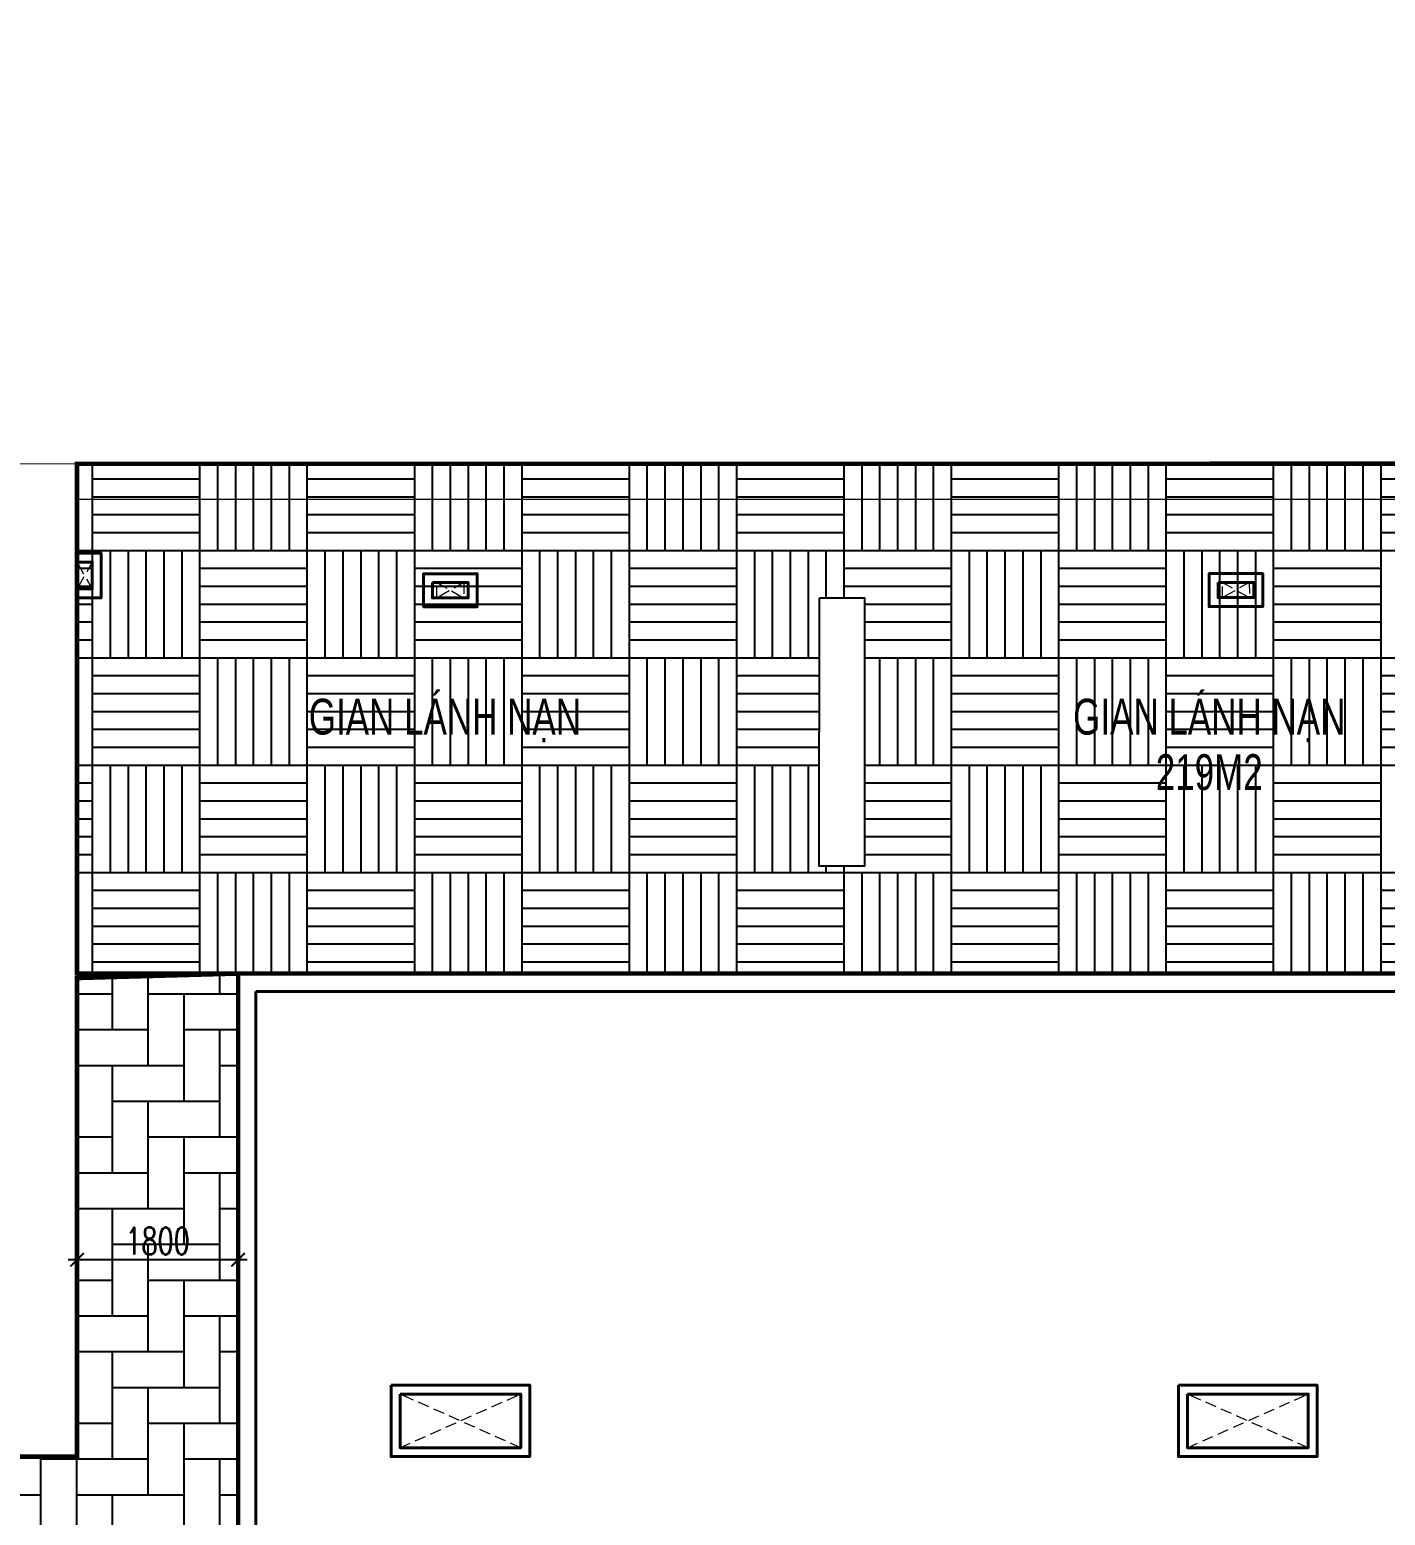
# Model space of a CAD drawing. Header units: millimetres. Extents: x -1307397 to 11565522512, y -626897 to 1138105.
# Drawn here: x 168675 to 183826, y -625 to 15980 of the extents above; entities that cross this region are included whole.
import ezdxf
from ezdxf.enums import TextEntityAlignment as Align

# ---------------------------------------------------------------- set-up
doc = ezdxf.new("R2010")
doc.units = ezdxf.units.MM
doc.header["$MEASUREMENT"] = 0
doc.linetypes.add('HIDDEN', pattern=[0.375, 0.25, -0.125])
doc.linetypes.add('Xref_NT1+NT2_MBDV Cot vach_220729$0$CENTERX2', pattern=[4, 2.5, -0.5, 0.5, -0.5])
for name, color, linetype, lineweight in [('AUDIT_I_220808132811-11', 7, 'Continuous', 9), ('KT-Kich thuoc', 159, 'Continuous', 18), ('KT-lomo nuoc', 3, 'HIDDEN', 5), ('KT-Net cat', 1, 'Continuous', 40), ('SPE-MEP-HVAC', 140, 'Continuous', 0)]:
    doc.layers.add(name, color=color, linetype=linetype, lineweight=lineweight)
for name, color, linetype in [('ccu12-Thay', 7, 'Continuous'), ('KT-Net manh', 139, 'Continuous'), ('KT-Tuong', 1, 'Continuous'), ('Xref_ST_MBDV Cot vach 30.7.2022$0$KT-Text', 7, 'Continuous')]:
    doc.layers.add(name, color=color, linetype=linetype)
doc.styles.add('00 Text ccu dim', font='vnsimli.shx', dxfattribs={"width": 0.7})
doc.styles.add('Xref_ST_MBDV Cot vach 30.7.2022$0$Arial', font='arial.ttf', dxfattribs={"width": 0.7})
doc.dimstyles.new('00A1CCU_1-100', dxfattribs={"dimscale": 100, "dimtxt": 3, "dimasz": 1.5, "dimexe": 1, "dimexo": 0, "dimgap": 0.6, "dimtad": 1, "dimdec": 0, "dimrnd": 0.5, "dimzin": 0, "dimdsep": 46, "dimtxsty": '00 Text ccu dim', "dimblk1": 'ARCHTICK', "dimblk2": 'ARCHTICK', "dimsah": 1, "dimcen": 2, "dimdle": 1, "dimclrd": 256, "dimclre": 256, "dimclrt": 31, "dimadec": 0, "dimazin": 0, "dimtfac": 1, "dimtdec": 0, "dimtix": 1, "dimtmove": 2, "dimatfit": 3, "dimldrblk": 'OPEN90', "dimfxl": 1, "dimtvp": 0.833333, "dimtolj": 1, "dimtzin": 0, "dimarcsym": 0})

# ---------------------------------------------------------------- blocks, each defined once
blk = doc.blocks.new('*U221')
at = {"layer": 'KT-lomo nuoc', "ltscale": 500}
for p, q in [((-224, 262), (0, 0)), ((-167, -32), (-57, 295))]:
    blk.add_line(p, q, dxfattribs=at)
blk.add_lwpolyline([(-167, -32), (-224, 262), (-57, 295), (0, 0)], close=True, dxfattribs=at)
blk = doc.blocks.new('*U228')
at = {"layer": 'KT-lomo nuoc', "ltscale": 500}
for p, q in [((32, -167), (-295, -57)), ((-262, -224), (0, 0))]:
    blk.add_line(p, q, dxfattribs=at)
blk.add_lwpolyline([(32, -167), (-262, -224), (-295, -57), (0, 0)], close=True, dxfattribs=at)
blk = doc.blocks.new('CTN TN T39')
at = {"layer": 'KT-Net cat', "elevation": 0}
for points in [[(-29851, 0), (-29581, 0), (-29581, 500), (-29851, 500)], [(-29851, 100), (-29681, 100), (-29681, 400), (-29851, 400)], [(-25428, -100), (-25978, -100), (-25978, 270), (-25378, 270), (-25378, -100), (-25428, -100)], [(-16648, -98), (-17198, -98), (-17198, 272), (-16598, 272), (-16598, -98), (-16648, -98)]]:
    blk.add_lwpolyline(points, dxfattribs=at)
for points in [[(-25878, 170), (-25478, 170), (-25478, 0), (-25878, 0)], [(-17098, 172), (-16698, 172), (-16698, 2), (-17098, 2)]]:
    blk.add_lwpolyline(points, close=True, dxfattribs=at)
at = {"layer": 'KT-lomo nuoc', "linetype": 'HIDDEN', "xscale": -0.9999999999999997, "rotation": 10.8976534755902}
blk.add_blockref('*U221', (-29851, 100, 0), dxfattribs=at)
at = {"layer": 'KT-lomo nuoc', "linetype": 'HIDDEN', "rotation": 169.1134064189117}
for p in [(-25828, 0, 0), (-17048, 2, 0)]:
    blk.add_blockref('*U228', p, dxfattribs=at)
blk = doc.blocks.new('*U239')
at = {"linetype": 'HIDDEN', "ltscale": 500}
for p, q in [((397, 1423), (0, 0)), ((-463, 382), (860, 1041))]:
    blk.add_line(p, q, dxfattribs=at)
blk.add_lwpolyline([(-463, 382), (397, 1423), (860, 1041), (0, 0)], close=True, dxfattribs=at)
blk = doc.blocks.new('*U241')
at = {"linetype": 'HIDDEN', "ltscale": 500}
for p, q in [((397, 1423), (0, 0)), ((-463, 382), (860, 1041))]:
    blk.add_line(p, q, dxfattribs=at)
blk.add_lwpolyline([(-463, 382), (397, 1423), (860, 1041), (0, 0)], close=True, dxfattribs=at)
blk = doc.blocks.new('A$C13523347')
at = {"layer": 'KT-Net cat', "elevation": 0}
for points in [[(-30116, 8716), (-28566, 8716), (-28566, 7916), (-30116, 7916)], [(-21316, 8716), (-19766, 8716), (-19766, 7916), (-21316, 7916)], [(-30016, 8616), (-28666, 8616), (-28666, 8016), (-30016, 8016)], [(-21216, 8616), (-19866, 8616), (-19866, 8016), (-21216, 8016)]]:
    blk.add_lwpolyline(points, close=True, dxfattribs=at)
at = {"layer": 'SPE-MEP-HVAC', "linetype": 'HIDDEN', "ltscale": 1000, "xscale": -1, "rotation": 230.4488267378189}
for name, p in [('*U241', (-30016, 8616, 0)), ('*U239', (-21216, 8616, 0))]:
    blk.add_blockref(name, p, dxfattribs=at)
blk = doc.blocks.new('_ARCHTICK')
at = {"color": 0, "linetype": 'ByBlock', "const_width": 0.15}
blk.add_lwpolyline([(-0.5, -0.5), (0.5, 0.5)], dxfattribs=at)
blk = doc.blocks.new('*D493')
at = {"layer": 'Defpoints', "color": 0, "transparency": 16777216}
for p in [(169204, 2231), (169204, 2000, 0), (171004, 2000, 0)]:
    blk.add_point(p, dxfattribs=at)
at = {"layer": 'KT-Tuong', "lineweight": -2, "transparency": 16777216}
for p, q in [((169204, 2000), (169204, 2331)), ((171004, 2000), (171004, 2331)), ((171104, 2231), (169104, 2231))]:
    blk.add_line(p, q, dxfattribs=at)
at = {"layer": 'KT-Tuong', "lineweight": -2, "transparency": 16777216, "xscale": 150, "yscale": 150, "zscale": 150}
for p, rotation in [((169204, 2231), 180.00000000002), ((171004, 2231), 1.998401444325281e-11)]:
    blk.add_blockref('_ARCHTICK', p, dxfattribs=dict(at, rotation=rotation))
at = {"layer": 'KT-Tuong', "color": 31, "transparency": 16777216, "insert": (170104, 2441), "char_height": 300, "attachment_point": 5, "style": '00 Text ccu dim'}
blk.add_mtext('\\A1;1800', dxfattribs=at)
blk = doc.blocks.new('_Open90')
at = {"color": 0, "linetype": 'ByBlock', "lineweight": -2}
for p, q in [((0, 0), (-1, 0)), ((-0.5, 0.5), (0, 0)), ((0, 0), (-0.5, -0.5))]:
    blk.add_line(p, q, dxfattribs=at)

msp = doc.modelspace()

# ---------------------------------------------------------------- hatches: boundary and pattern name
at = {"layer": 'KT-Net manh'}
h = msp.add_hatch(dxfattribs=at)
h.set_pattern_fill('AR-PARQ1', color=256, scale=100, style=0)
h.set_pattern_definition([(90, (202976.8, -17440.4), (-1200, 1200), [1200, -1200]), (90, (203176.8, -17440.4), (-1200, 1200), [1200, -1200]), (90, (203376.8, -17440.4), (-1200, 1200), [1200, -1200]), (90, (203576.8, -17440.4), (-1200, 1200), [1200, -1200]), (90, (203776.8, -17440.4), (-1200, 1200), [1200, -1200]), (90, (203976.8, -17440.4), (-1200, 1200), [1200, -1200]), (90, (204176.8, -17440.4), (-1200, 1200), [1200, -1200]), (0, (202976.8, -16240.4), (1200, -1200), [1200, -1200]), (0, (202976.8, -16040.4), (1200, -1200), [1200, -1200]), (0, (202976.8, -15840.4), (1200, -1200), [1200, -1200]), (0, (202976.8, -15640.4), (1200, -1200), [1200, -1200]), (0, (202976.8, -15440.4), (1200, -1200), [1200, -1200]), (0, (202976.8, -15240.4), (1200, -1200), [1200, -1200]), (0, (202976.8, -15040.4), (1200, -1200), [1200, -1200])])
edge = h.paths.add_edge_path()
edge.add_line((194520.9, 11130), (169203.8, 11128))
edge.add_line((169203.8, 11128), (169203.8, 5430.2))
edge.add_line((169203.8, 5430.2), (184503.8, 5430.2))
edge.add_line((184503.8, 5430.2), (184503.8, 230))
edge.add_line((184503.8, 230), (186303.8, 230))
edge.add_line((186303.8, 230), (186303.8, 9630))
edge.add_line((186303.8, 9630), (189703.3, 9630))
edge.add_line((189703.3, 9630), (189703.3, 5560))
edge.add_line((189703.3, 5560), (190403.8, 5560))
edge.add_line((190403.8, 5560), (190403.8, 4060))
edge.add_line((190403.8, 4060), (189703.8, 4060))
edge.add_line((189703.8, 4060), (189703.8, 3160))
edge.add_line((189703.8, 3160), (196653.8, 3160))
edge.add_line((196653.8, 3160), (196653.8, -4928.9))
edge.add_line((196653.8, -4928.9), (202148, -4928.9))
edge.add_line((202148, -4928.9), (201541.6, -2244))
edge.add_line((201541.6, -2244), (201496.4, -2043.6))
edge.add_line((201496.4, -2043.6), (199721.1, 6475.3))
edge.add_arc((193609.2, 5116.8), 6261, 12.53168, 42.77092)
edge.add_arc((194071.1, 5455.3), 5692.5, 43.42767, 85.46859)
h.paths.add_polyline_path([(177501.1, 9630), (178005.9, 9630), (178003.7, 6630.2), (177498.9, 6630.2)], flags=16)
h.paths.add_polyline_path([(196403.7, 8280.2), (196903.7, 8280.2), (196903.7, 6480.2), (196403.7, 6480.2)], flags=16)
h.paths.add_polyline_path([(197303.7, 530.2), (200303.7, 530.2), (200303.7, 30.2), (197303.7, 30.2)], flags=16)
at = {"layer": 'KT-Net manh', "transparency": 33554618}
h = msp.add_hatch(dxfattribs=at)
h.set_pattern_fill('AR-HBONE', color=256, scale=100, angle=45)
h.paths.add_polyline_path([(169203.8, 5380), (169203.8, 30), (157647.4, 30), (154446.6, 9300.9), (152745.2, 8713.5), (156364.6, -1770), (171003.8, -1770), (171003.8, 5430.2)])

# ---------------------------------------------------------------- linework, layer by layer
at = {"layer": 'AUDIT_I_220808132811-11', "elevation": 0}
for points in [[(166053.8, 10727.8), (166053.8, 10827.8, -0.4142136), (166353.8, 11127.8), (194520.9, 11130, -0.1855238), (198205.3, 9368.5, -0.1326594), (199720.8, 6476.7, 0.1326594)], [(199525.6, 6433.2, 0.1326112), (198059.2, 9231.8, 0.0664995), (196928.1, 10146.3, 0.1376153), (194847.5, 10730), (169203.8, 10730)]]:
    msp.add_lwpolyline(points, format="xyb", dxfattribs=at)
at = {"layer": 'KT-Net cat'}
msp.add_line((184303.8, 5230.2), (171203.8, 5230.2, 0), dxfattribs=at)
at = {"layer": 'KT-Net cat', "elevation": 0}
for points in [[(169203.8, 11128), (169203.8, 5430.2)], [(171003.8, 5430.2), (184503.8, 5430.2), (184503.8, 230), (186303.8, 230), (186303.8, 9630), (189703.3, 9630), (189703.3, 5560), (190403.8, 5560), (190403.8, 4060), (189703.8, 4060), (189703.8, 3160), (196653.8, 3160), (196653.8, -4928.9), (202148, -4928.9)], [(171003.8, 5430.2), (171003.8, -1770), (156364.6, -1770), (152745.2, 8713.5), (154446.6, 9300.9)], [(171003.8, 5430.2), (171003.8, -1770), (156364.6, -1770), (152745.2, 8713.5)], [(171203.8, 5230.2), (171203.8, -1970), (157653.7, -1970)]]:
    msp.add_lwpolyline(points, dxfattribs=at)
at = {"layer": 'KT-Net manh', "color": 3, "linetype": 'Xref_NT1+NT2_MBDV Cot vach_220729$0$CENTERX2', "ltscale": 2, "const_width": 50, "elevation": 0}
msp.add_lwpolyline([(199720.8, 6476.7, 0.1326594), (198205.3, 9368.5, 0.1855238), (194520.9, 11130), (169203.8, 11128), (169203.8, 5430.2), (184503.8, 5430.2), (184503.8, 230), (186303.8, 230), (186303.8, 9630), (189703.3, 9630), (189703.3, 5560), (190403.8, 5560), (190403.8, 4060), (189703.8, 4060), (189703.8, 3160), (196653.8, 3160), (196653.8, -4928.9), (202148, -4928.9), (201541.6, -2244), (201496.4, -2043.6), (199720.9, 6476.1)], format="xyb", dxfattribs=at)
at = {"layer": 'KT-Net manh', "color": 2, "linetype": 'HIDDEN', "ltscale": 10, "const_width": 50, "elevation": 0}
msp.add_lwpolyline([(169203.8, 5380), (169203.8, 30), (157647.4, 30), (154446.6, 9300.9), (152745.2, 8713.5), (156364.6, -1770), (171003.8, -1770), (171003.8, 5430.2)], close=True, dxfattribs=at)
at = {"layer": 'KT-Tuong'}
msp.add_line((184503.8, 5430.2), (169570.9, 5430.2, 0), dxfattribs=at)
at = {"layer": 'KT-Tuong', "elevation": 0}
msp.add_lwpolyline([(177501.1, 9630), (178005.9, 9630), (178003.7, 6630.2), (177498.9, 6630.2)], close=True, dxfattribs=at)

# ---------------------------------------------------------------- block references
at = {"layer": 'ccu12-Thay'}
msp.add_blockref('A$C13523347', (202829.9, -7885.6, 0), dxfattribs=at)
at = {"layer": 'KT-Kich thuoc', "color": 2}
msp.add_blockref('CTN TN T39', (199054.3, 9630, 0), dxfattribs=at)

# ---------------------------------------------------------------- texts
at = {"layer": 'Xref_ST_MBDV Cot vach 30.7.2022$0$KT-Text', "extrusion": (-8.16706e-08, 6.125e-10, 1), "style": 'Xref_ST_MBDV Cot vach 30.7.2022$0$Arial', "width": 0.7}
for s, p in [('GIAN LÁNH NẠN', (173315.6, 8101.6, 0)), ('GIAN LÁNH NẠN', (181858.4, 8101.6, 0)), ('219M2', (181858.4, 7482.2, 0))]:
    msp.add_text(s, height=400, dxfattribs=at).set_placement(p, align=Align.CENTER)

# ---------------------------------------------------------------- dimensions: what is measured, and where the dimension line sits
at = {"layer": 'KT-Tuong'}
dim = msp.add_aligned_dim(p1=(171003.8, 1999.7, 0), p2=(169203.8, 1999.7, 0), distance=-231.3, dimstyle='00A1CCU_1-100', dxfattribs=at)
dim.commit()
dim.dimension.update_dxf_attribs({"geometry": '*D493', "text_midpoint": (170103.8, 2441)})

doc.saveas('drawing.dxf')
